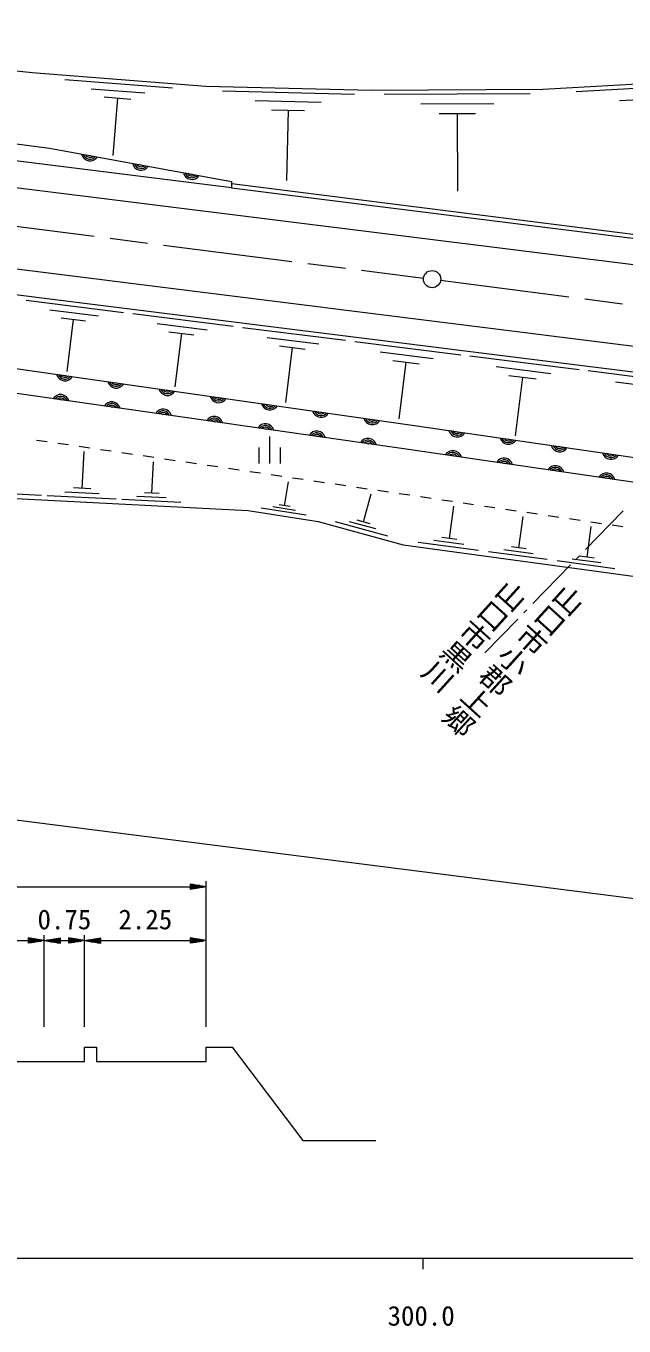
# Model space of a CAD drawing. Units: millimetres, scale not verified. Extents: x 40000 to 680000, y 20000 to 380000.
# Drawn here: x 331182 to 386664, y 198715 to 319261 of the extents above; entities that cross this region are included whole.
import ezdxf
from ezdxf.enums import TextEntityAlignment as Align

# ---------------------------------------------------------------- set-up
doc = ezdxf.new("R2010")
doc.units = ezdxf.units.MM
doc.header["$LTSCALE"] = 1000
doc.linetypes.add('CHAIN', pattern=[18.5, 12, -1.5, 3.5, -1.5])
for name, color, linetype, lineweight in [('M-BGD', 7, 'Continuous', 13), ('M-BMK', 2, 'CHAIN', 13), ('M-BMK-HTXT', 7, 'Continuous', 13), ('M-BMK-SRVR', 3, 'Continuous', 13), ('M-STR-HTXT', 7, 'Continuous', 13), ('M-STR-STRD', 7, 'Continuous', 13), ('M-TTL-BAND', 7, 'Continuous', 13)]:
    doc.layers.add(name, color=color, linetype=linetype, lineweight=lineweight)
doc.styles.add('@ＭＳ ゴシック', font='')
doc.styles.add('ＭＳ ゴシック', font='')
doc.styles.get('@ＭＳ ゴシック').set_extended_font_data('@MS Gothic')
doc.styles.get('ＭＳ ゴシック').set_extended_font_data('MS Gothic')

msp = doc.modelspace()

# ---------------------------------------------------------------- linework, layer by layer
at = {"layer": 'M-BGD'}
for p, q in [((334793, 314303), (344763, 313518)), ((337233, 313442), (342218, 313050)), ((382224, 313172), (398047, 314069)), ((338427, 312679), (340920, 312483)), ((339673, 312581), (339255, 307264)), ((349414, 313240), (361659, 312955)), ((352456, 312352), (358579, 312210)), ((364414, 312925), (377954, 312992)), ((386240, 312342), (394151, 312790)), ((353968, 311500), (357029, 311429)), ((355498, 311465), (355347, 304935)), ((367804, 312039), (374574, 312072)), ((369501, 311144), (372886, 311161)), ((371193, 311153), (371229, 303931)), ((350244, 304856), (350234, 304249)), ((350234, 304249), (388428, 299449)), ((350284, 304646), (388478, 299846)), ((331206, 293826), (340244, 292695)), ((333390, 292941), (337909, 292375)), ((334445, 292197), (336704, 291914)), ((335574, 292056), (334971, 287236)), ((341106, 292587), (350403, 291424)), ((343353, 291676), (348001, 291095)), ((344437, 290911), (346761, 290620)), ((345599, 290766), (344979, 285808)), ((351262, 291316), (360824, 290119)), ((353573, 290379), (358354, 289781)), ((354688, 289592), (357079, 289293)), ((355884, 289443), (355245, 284343)), ((361680, 290012), (371515, 288781)), ((364057, 289049), (368974, 288433)), ((365204, 288239), (367663, 287931)), ((372347, 288677), (382503, 287406)), ((366434, 288085), (365777, 282840)), ((374801, 287682), (379879, 287047)), ((383328, 287303), (393817, 285990)), ((375986, 286846), (378525, 286529)), ((377256, 286687), (376578, 281271)), ((385863, 286275), (391107, 285619)), ((353775, 281189), (353775, 278689)), ((333143, 280687), (332151, 280815)), ((335123, 280412), (334134, 280558)), ((337102, 280120), (336113, 280266)), ((336399, 276389), (336574, 279795)), ((339081, 279828), (338091, 279974)), ((341059, 279536), (340070, 279682)), ((352775, 280189), (352775, 278689)), ((354775, 280189), (354775, 278689)), ((343038, 279244), (342048, 279390)), ((342854, 275933), (343004, 278846)), ((345016, 278952), (344027, 279098)), ((346995, 278660), (346006, 278806)), ((348974, 278368), (347984, 278514)), ((350952, 278076), (349963, 278222)), ((352931, 277784), (351941, 277930)), ((354909, 277492), (353920, 277638)), ((356888, 277200), (355899, 277346)), ((332624, 275729), (325314, 276106)), ((337197, 276348), (335600, 276430)), ((355180, 274780), (355528, 276997)), ((358866, 276908), (357877, 277054)), ((360845, 276616), (359856, 276762)), ((362824, 276324), (361834, 276470)), ((364802, 276032), (363813, 276178)), ((339548, 275373), (333161, 275702)), ((337973, 275881), (334780, 276045)), ((345548, 275063), (340085, 275345)), ((344201, 275498), (341470, 275639)), ((343537, 275897), (342171, 275968)), ((355699, 274699), (354660, 274862)), ((362502, 273276), (363210, 275866)), ((366781, 275741), (365791, 275887)), ((368759, 275449), (367770, 275595)), ((370738, 275157), (369749, 275303)), ((372716, 274865), (371727, 275011)), ((357171, 273900), (353015, 274553)), ((356175, 274340), (354097, 274667)), ((370465, 271752), (370864, 274734)), ((374695, 274573), (373706, 274719)), ((376674, 274281), (375684, 274427)), ((376915, 270871), (377305, 273783)), ((378652, 273989), (377663, 274135)), ((380631, 273697), (379641, 273843)), ((364753, 271965), (359897, 273293)), ((363627, 272621), (361199, 273284)), ((363109, 273110), (361895, 273442)), ((382609, 273405), (381620, 273551)), ((383237, 270008), (383618, 272852)), ((384588, 273113), (383599, 273259)), ((386566, 272821), (385577, 272967)), ((373161, 270632), (367570, 271380)), ((371813, 271192), (369018, 271566)), ((371164, 271658), (369766, 271845)), ((379548, 269777), (374087, 270508)), ((378231, 270324), (375501, 270690)), ((377598, 270780), (376232, 270962)), ((383904, 269918), (382570, 270097)), ((385808, 268940), (380475, 269653)), ((384523, 269474), (381856, 269831))]:
    msp.add_line(p, q, dxfattribs=at)
for points in [[(190133, 345522), (212947, 337979), (239286, 330602), (251029, 327710), (271741, 323407), (284099, 321090), (294818, 319419), (310864, 317196), (318241, 316377), (331765, 314942), (347854, 313676), (363238, 313319), (379127, 313398), (401100, 314643), (413899, 315730), (430071, 317716)], [(350234, 304249), (251778, 316557), (221215, 320350), (211722, 321011), (211340, 321391), (211350, 321791)], [(211350, 321791), (227952, 320430), (265087, 316521), (294729, 313077), (315111, 310309), (333352, 307935), (350244, 304856)], [(112961, 286987), (124720, 292625), (133738, 296241), (141735, 299048), (151603, 301998), (160564, 304252), (170461, 306095), (179848, 307471), (189149, 308407), (201173, 308789), (211892, 308577), (224001, 307712), (291034, 299314), (303492, 297698), (512224, 271573)], [(89888, 268454), (111339, 280352), (123150, 286615), (133743, 291008), (146647, 295316), (154802, 297712), (165562, 300444), (175735, 302105), (187756, 303366), (200408, 303891), (212598, 303912), (222014, 302861), (302723, 291433), (366793, 282291), (446773, 270653), (528549, 259052), (531702, 259325), (532482, 263615)], [(533441, 256035), (446446, 268376), (366465, 280014), (302400, 289156), (221725, 300579), (212472, 301612), (200458, 301591), (187924, 301071), (176040, 299824), (166032, 298190), (155409, 295493), (147336, 293121), (134549, 288852), (124132, 284532), (112436, 278330), (91003, 266443)], [(108258, 270689), (110175, 269062), (112519, 268482), (121820, 272101), (143060, 281332), (164640, 288520), (182250, 292448), (195919, 293029), (210608, 291966), (223025, 290626), (238126, 288294), (257352, 285826), (270440, 283161), (300102, 278510), (321795, 275887), (351784, 274341), (358278, 273321), (366161, 271165), (413377, 264714), (470258, 257235)], [(280824, 223242), (287216, 223242), (287216, 224450), (288068, 224450), (288068, 223242), (298189, 223242), (298189, 224521), (299219, 224521), (299219, 223242), (336612, 223242), (336612, 224556), (337713, 224556), (337713, 223242), (347905, 223242), (347905, 224556), (350320, 224556), (356854, 215909), (363636, 215909)]]:
    msp.add_lwpolyline(points, dxfattribs=at)
for centre, radius, start, end in [((337132, 307564), 812, 192.28956, 327.04983), ((337132, 307564), 650, 198.40534, 320.93404), ((337132, 307564), 488, 209.53803, 309.80135), ((337132, 307564), 325, 243.72732, 275.61206), ((341854, 306703), 812, 192.28956, 327.04983), ((341854, 306703), 650, 198.40534, 320.93404), ((341854, 306703), 488, 209.53803, 309.80135), ((341854, 306703), 325, 243.72732, 275.61206), ((346577, 305842), 812, 192.28956, 327.04983), ((346577, 305842), 650, 198.40534, 320.93404), ((346577, 305842), 488, 209.53803, 309.80135), ((346577, 305842), 325, 243.72732, 275.61206), ((334803, 287171), 812, 194.49897, 329.25924), ((334803, 287171), 650, 200.61476, 323.14345), ((334803, 287171), 488, 211.74745, 312.01077), ((334803, 287171), 325, 245.93674, 277.82148), ((339554, 286493), 812, 194.49897, 329.25924), ((339554, 286493), 650, 200.61476, 323.14345), ((339554, 286493), 488, 211.74745, 312.01077), ((339554, 286493), 325, 245.93674, 277.82148), ((334388, 284276), 812, 14.49897, 149.25924), ((334388, 284276), 650, 20.61476, 143.14345), ((334388, 284276), 488, 31.74745, 132.01077), ((334388, 284276), 325, 65.93674, 97.82148), ((344306, 285815), 812, 194.49897, 329.25924), ((344306, 285815), 650, 200.61476, 323.14345), ((344306, 285815), 488, 211.74745, 312.01077), ((344306, 285815), 325, 245.93674, 277.82148), ((349058, 285137), 812, 194.49897, 329.25924), ((349058, 285137), 650, 200.61476, 323.14345), ((349058, 285137), 488, 211.74745, 312.01077), ((349058, 285137), 325, 245.93674, 277.82148), ((339140, 283598), 812, 14.49897, 149.25924), ((339140, 283598), 650, 20.61476, 143.14345), ((339140, 283598), 488, 31.74745, 132.01077), ((339140, 283598), 325, 65.93674, 97.82148), ((343892, 282920), 812, 14.49897, 149.25924), ((343892, 282920), 650, 20.61476, 143.14345), ((343892, 282920), 488, 31.74745, 132.01077), ((353810, 284459), 812, 194.49897, 329.25924), ((353810, 284459), 650, 200.61476, 323.14345), ((353810, 284459), 488, 211.74745, 312.01077), ((353810, 284459), 325, 245.93674, 277.82148), ((358562, 283781), 812, 194.49897, 329.25924), ((358562, 283781), 650, 200.61476, 323.14345), ((358562, 283781), 488, 211.74745, 312.01077), ((358562, 283781), 325, 245.93674, 277.82148), ((343892, 282920), 325, 65.93674, 97.82148), ((348644, 282242), 812, 14.49897, 149.25924), ((348644, 282242), 650, 20.61476, 143.14345), ((348644, 282242), 488, 31.74745, 132.01077), ((348644, 282242), 325, 65.93674, 97.82148), ((353396, 281564), 812, 14.49897, 149.25924), ((353396, 281564), 650, 20.61476, 143.14345), ((363314, 283103), 812, 194.49897, 329.25924), ((363314, 283103), 650, 200.61476, 323.14345), ((363314, 283103), 488, 211.74745, 312.01077), ((363314, 283103), 325, 245.93674, 277.82148), ((353396, 281564), 488, 31.74745, 132.01077), ((353396, 281564), 325, 65.93674, 97.82148), ((358148, 280886), 812, 14.49897, 149.25924), ((358148, 280886), 650, 20.61476, 143.14345), ((358148, 280886), 488, 31.74745, 132.01077), ((358148, 280886), 325, 65.93674, 97.82148), ((362900, 280208), 812, 14.49897, 149.25924), ((371203, 281965), 812, 194.34069, 329.10096), ((371203, 281965), 650, 200.45648, 322.98517), ((371203, 281965), 488, 211.58916, 311.85248), ((371203, 281965), 325, 245.77845, 277.66319), ((375953, 281274), 812, 194.34069, 329.10096), ((375953, 281274), 650, 200.45648, 322.98517), ((375953, 281274), 488, 211.58916, 311.85248), ((375953, 281274), 325, 245.77845, 277.66319), ((362900, 280208), 650, 20.61476, 143.14345), ((362900, 280208), 488, 31.74745, 132.01077), ((362900, 280208), 325, 65.93674, 97.82148), ((370786, 279070), 812, 14.34069, 149.10096), ((370786, 279070), 650, 20.45648, 142.98517), ((380703, 280583), 812, 194.34069, 329.10096), ((380703, 280583), 650, 200.45648, 322.98517), ((380703, 280583), 488, 211.58916, 311.85248), ((380703, 280583), 325, 245.77845, 277.66319), ((385453, 279892), 812, 194.34069, 329.10096), ((370786, 279070), 488, 31.58916, 131.85248), ((370786, 279070), 325, 65.77845, 97.66319), ((375536, 278379), 812, 14.34069, 149.10096), ((375536, 278379), 650, 20.45648, 142.98517), ((375536, 278379), 488, 31.58916, 131.85248), ((375536, 278379), 325, 65.77845, 97.66319), ((380286, 277688), 812, 14.34069, 149.10096), ((385453, 279892), 650, 200.45648, 322.98517), ((385453, 279892), 488, 211.58916, 311.85248), ((385453, 279892), 325, 245.77845, 277.66319), ((380286, 277688), 650, 20.45648, 142.98517), ((380286, 277688), 488, 31.58916, 131.85248), ((380286, 277688), 325, 65.77845, 97.66319), ((385036, 276996), 812, 14.34069, 149.10096), ((385036, 276996), 650, 20.45648, 142.98517), ((385036, 276996), 488, 31.58916, 131.85248), ((385036, 276996), 325, 65.77845, 97.66319)]:
    msp.add_arc(centre, radius, start, end, dxfattribs=at)
at = {"layer": 'M-BMK'}
for p, q in [((270534, 308258), (368067, 295888)), ((369654, 295685), (402664, 291433))]:
    msp.add_line(p, q, dxfattribs=at)
at = {"layer": 'M-BMK-HTXT'}
for p, q in [((383101, 270713), (386592, 274292)), ((382263, 269854), (382542, 270141)), ((378213, 265703), (381704, 269282)), ((373753, 261131), (376816, 264271)), ((377375, 264844), (377654, 265130))]:
    msp.add_line(p, q, dxfattribs=at)
at = {"layer": 'M-BMK-SRVR'}
msp.add_circle((368861, 295787), 800, dxfattribs=at)
at = {"layer": 'M-STR-HTXT'}
for p, q in [((511833, 222586), (218607, 259774)), ((347905, 226450), (347905, 239950)), ((317827, 239450), (332884, 239450)), ((332884, 239450), (336612, 239450)), ((336612, 239450), (346405, 239450)), ((347905, 239450), (346405, 239700)), ((346405, 239700), (346405, 239200)), ((346705, 239650), (346405, 239650)), ((346405, 239600), (347005, 239600)), ((347305, 239550), (346405, 239550)), ((346405, 239500), (347605, 239500)), ((347905, 239450), (346405, 239200)), ((347905, 239450), (346405, 239450)), ((346405, 239400), (347605, 239400)), ((347305, 239350), (346405, 239350)), ((346405, 239300), (347005, 239300)), ((346705, 239250), (346405, 239250)), ((319327, 234450), (331384, 234450)), ((332884, 234450), (331384, 234700)), ((331384, 234700), (331384, 234200)), ((331684, 234650), (331384, 234650)), ((331384, 234600), (331984, 234600)), ((332284, 234550), (331384, 234550)), ((331384, 234500), (332584, 234500)), ((332884, 234450), (331384, 234200)), ((332884, 234450), (331384, 234450)), ((331384, 234400), (332584, 234400)), ((332284, 234350), (331384, 234350)), ((331384, 234300), (331984, 234300)), ((331684, 234250), (331384, 234250)), ((332884, 226450), (332884, 234950)), ((332884, 234450), (334384, 234700)), ((332884, 234450), (334384, 234200)), ((332884, 234450), (334384, 234450)), ((334384, 234500), (333184, 234500)), ((334384, 234400), (333184, 234400)), ((333484, 234550), (334384, 234550)), ((333484, 234350), (334384, 234350)), ((334384, 234600), (333784, 234600)), ((334384, 234300), (333784, 234300)), ((334084, 234650), (334384, 234650)), ((334084, 234250), (334384, 234250)), ((334384, 234200), (334384, 234700)), ((334384, 234450), (335112, 234450)), ((336612, 234450), (335112, 234700)), ((335112, 234700), (335112, 234200)), ((335412, 234650), (335112, 234650)), ((335112, 234600), (335712, 234600)), ((336012, 234550), (335112, 234550)), ((335112, 234500), (336312, 234500)), ((336612, 234450), (335112, 234200)), ((336612, 234450), (335112, 234450)), ((335112, 234400), (336312, 234400)), ((336012, 234350), (335112, 234350)), ((335112, 234300), (335712, 234300)), ((335412, 234250), (335112, 234250)), ((336612, 226450), (336612, 234950)), ((336612, 234450), (338112, 234700)), ((336612, 234450), (338112, 234200)), ((336612, 234450), (338112, 234450)), ((338112, 234500), (336912, 234500)), ((338112, 234400), (336912, 234400)), ((337212, 234550), (338112, 234550)), ((337212, 234350), (338112, 234350)), ((338112, 234600), (337512, 234600)), ((338112, 234300), (337512, 234300)), ((337812, 234650), (338112, 234650)), ((337812, 234250), (338112, 234250)), ((338112, 234200), (338112, 234700)), ((338112, 234450), (346405, 234450)), ((347905, 234450), (346405, 234700)), ((346405, 234700), (346405, 234200)), ((346705, 234650), (346405, 234650)), ((346405, 234600), (347005, 234600)), ((347305, 234550), (346405, 234550)), ((346405, 234500), (347605, 234500)), ((347905, 234450), (346405, 234200)), ((347905, 234450), (346405, 234450)), ((346405, 234400), (347605, 234400)), ((347305, 234350), (346405, 234350)), ((346405, 234300), (347005, 234300)), ((346705, 234250), (346405, 234250))]:
    msp.add_line(p, q, dxfattribs=at)
at = {"layer": 'M-STR-STRD'}
msp.add_line((224257, 310020), (517690, 273262), dxfattribs=at)
msp.add_lwpolyline([(225080, 317574), (247103, 314640), (425243, 292451)], dxfattribs=at)
at = {"layer": 'M-TTL-BAND'}
for p, q in [((40000, 205000), (579000, 205000)), ((368000, 205000), (368000, 204000))]:
    msp.add_line(p, q, dxfattribs=at)

# ---------------------------------------------------------------- texts
at = {"layer": 'M-BMK-HTXT', "style": '@ＭＳ ゴシック', "width": 0.9}
for s, p in [('山口市黒川', (371576, 263846)), ('山口市小郡上郷', (375183, 261568))]:
    msp.add_text(s, height=2062, rotation=227.821, dxfattribs=at).set_placement(p, align=Align.BOTTOM_CENTER)
at = {"layer": 'M-STR-HTXT', "style": 'ＭＳ ゴシック'}
for s, p in [('0.75', (334748, 234950)), ('2.25', (342259, 234950))]:
    msp.add_text(s, height=1833, dxfattribs=at).set_placement(p, align=Align.BOTTOM_CENTER)
at = {"layer": 'M-TTL-BAND', "style": 'ＭＳ ゴシック'}
msp.add_text('300.0', height=1833, dxfattribs=at).set_placement((367844, 198195), align=Align.BOTTOM_CENTER)

doc.saveas('drawing.dxf')
